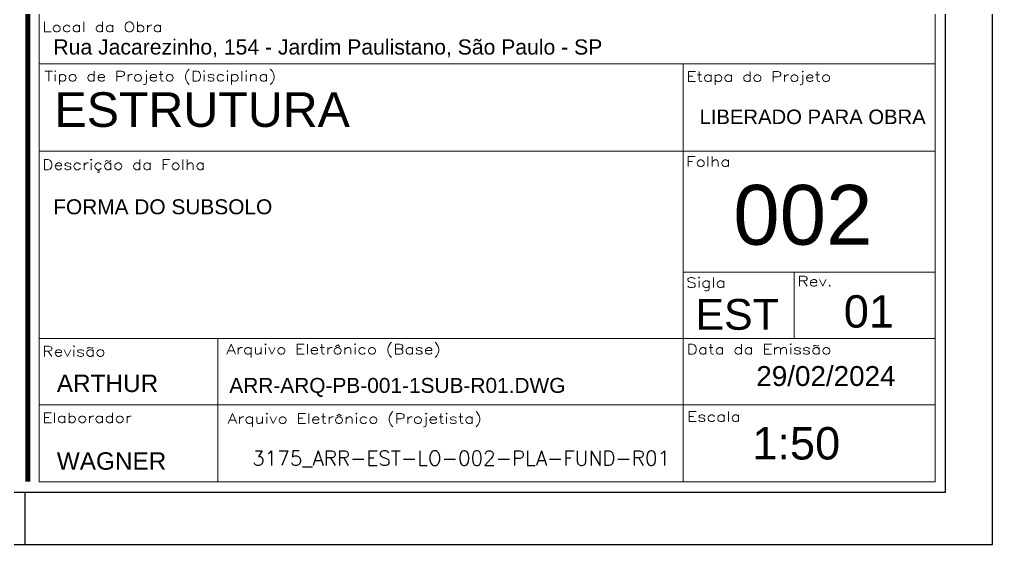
# Model space of a CAD drawing. Header units: inches. Extents: x 164 to 6104, y 4585 to 8790.
# Drawn here: x 5174 to 6104, y 4585 to 5087 of the extents above; entities that cross this region are included whole.
import ezdxf

# ---------------------------------------------------------------- set-up
doc = ezdxf.new("R2010")
doc.units = ezdxf.units.IN
doc.header["$LTSCALE"] = 50
doc.header["$MEASUREMENT"] = 0
doc.layers.add('FOLHA', color=7, linetype='Continuous')
doc.styles.add('ROMANS', font='romans.shx')
doc.styles.add('TEXTO1', font='romans.shx', dxfattribs={"width": 1.25, "height": 0.175})
doc.styles.add('TEXTO2', font='arial.ttf', dxfattribs={"height": 0.35})

msp = doc.modelspace()

# ---------------------------------------------------------------- linework, layer by layer
at = {"lineweight": 0}
for p, q in [((5192.52313, 6223.82961), (5192.52313, 4645.13181)), ((6049.32313, 6223.82961), (6049.32313, 4645.13181)), ((6049.32313, 5044.41041), (5192.52313, 5044.41041)), ((6049.32313, 5044.41041), (5192.52313, 5044.41041)), ((5808.43993, 5044.41041), (5808.43993, 4645.13181)), ((6049.32313, 4961.17841), (5192.52313, 4961.17841)), ((5808.43993, 4845.3978), (6049.32313, 4845.3978)), ((5914.64801, 4845.3978), (5914.64801, 4781.98481)), ((6049.32313, 4781.98481), (5192.52313, 4781.98481)), ((5363.58586, 4781.98481), (5363.58586, 4645.13181)), ((6049.32313, 4718.57181), (5192.52313, 4718.57181)), ((6049.32313, 4645.13181), (5192.52313, 4645.13181))]:
    msp.add_line(p, q, dxfattribs=at)
at = {"layer": 'FOLHA', "color": 1}
for p, q in [((6059.32313, 4635.13181), (6059.32313, 8740.13181)), ((289.32313, 4635.13181), (6059.32313, 4635.13181))]:
    msp.add_line(p, q, dxfattribs=at)
at = {"layer": 'FOLHA'}
msp.add_line((5179.32313, 4585.13181), (5179.32313, 4635.13181), dxfattribs=at)
msp.add_lwpolyline([(164.32313, 8790.13181), (164.32313, 4585.13181), (6104.32313, 4585.13181), (6104.32313, 8790.13181)], close=True, dxfattribs=at)
at = {"layer": 'FOLHA', "color": 252, "const_width": 5}
msp.add_lwpolyline([(5181.82313, 4645.13181), (5181.82313, 8730.13181)], dxfattribs=at)

# ---------------------------------------------------------------- texts
at = {"lineweight": 0, "style": 'TEXTO1', "width": 1.25}
for s, p in [('Local da Obra', (5195.83602, 5074.92067)), ('Tipo de Projeto (Disciplina)', (5197.66699, 5027.91078)), ('Etapa do Projeto', (5811.52586, 5027.54372)), ('Descrição da Folha', (5195.65219, 4943.34475)), ('Folha', (5811.19184, 4946.2691)), ('Sigla', (5811.32121, 4830.69402)), ('Rev.', (5917.82283, 4831.97772)), ('Revisão', (5195.59921, 4764.95259)), ('Arquivo Eletrônico (Base)', (5371.65646, 4766.99454)), ('Data da Emissão', (5811.82858, 4766.89383)), ('Elaborador', (5195.59921, 4701.53959)), ('Arquivo Eletrônico (Projetista)', (5372.93672, 4700.73817)), ('Escala', (5812.27948, 4702.57214))]:
    msp.add_text(s, height=9.576, dxfattribs=at).set_placement(p)
at = {"lineweight": 0, "style": 'TEXTO2'}
for s, height, p in [('Rua Jacarezinho, 154 - Jardim Paulistano, São Paulo - SP', 14.4756025, (5206.28262, 5053.37305)), ('ESTRUTURA', 33.094656, (5207.27774, 4984.21626)), ('LIBERADO PARA OBRA', 13.8625619, (5824.12417, 4986.90216)), ('002', 57.12, (5856.40759, 4871.61605)), ('EST', 29.376, (5820.19366, 4790.3734))]:
    msp.add_text(s, height=height, dxfattribs=at).set_placement(p)
at = {"style": 'TEXTO2'}
msp.add_text('FORMA DO SUBSOLO', height=14.28, dxfattribs=at).set_placement((5206.08211, 4900.73658))
at = {"color": 7, "lineweight": 0, "insert": (5795.96137, 4674.66946), "char_height": 14, "attachment_point": 3, "style": 'ROMANS'}
msp.add_mtext('3175_ARR-EST-LO-002-PLA-FUND-R01', dxfattribs=at)
at = {"color": 7, "lineweight": 0, "style": 'TEXTO2'}
for tag, p, s, height in [('01', (5962.04926, 4792.42475), '', 30.94), ('29/02/2024', (5878.44086, 4736.61938), '', 19.04), ('ARTHUR', (5209.51113, 4730.8466), '', 16.66), ('ARR-ARQ-PB-001-1SUB-R01.DWG', (5374.47537, 4730.04234), '', 14.28), ('1:50', (5874.5345, 4666.38472), 'ESCALA', 30.94), ('WAGNER', (5209.51113, 4656.60234), '', 16.66)]:
    msp.add_attdef(tag, p, s, height=height, dxfattribs=at)

doc.saveas('drawing.dxf')
